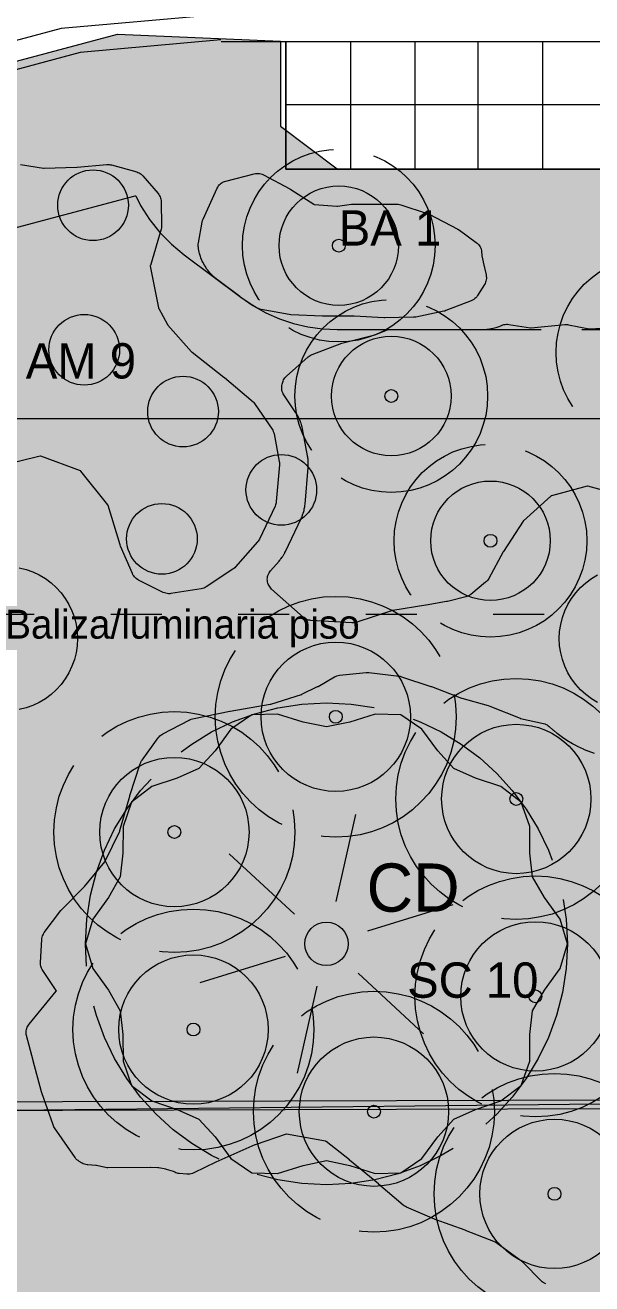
# Model space of a CAD drawing. Header units: metres. Extents: x 1 to 213, y 1 to 147.
# Drawn here: x 77.12 to 80.65, y 46.28 to 54.12 of the extents above; entities that cross this region are included whole.
import ezdxf

# ---------------------------------------------------------------- set-up
doc = ezdxf.new("R2010")
doc.units = ezdxf.units.M
doc.linetypes.add('DASHED', pattern=[1.524, 1.27, -0.254])
doc.layers.get('0').update_dxf_attribs({"lineweight": 0, "plot": 0})
for name, color, linetype, lineweight, plot in [('00-BASE-ARQUITECTURA', 8, 'Continuous', 0, False), ('PJ-ARBOLES', 94, 'Continuous', 0, False), ('PJ-ARBUSTOS', 82, 'Continuous', 0, False), ('PJ-COPA-ADULTA', 8, 'DASHED', 0, False), ('PJ-ETIQUETAS', 7, 'Continuous', 0, False), ('PJ-GRAVILLA', 42, 'Continuous', 0, False), ('PJ-HERBACEAS', 212, 'Continuous', 0, False), ('PJ-LIMITE-JARDIN', 7, 'Continuous', 0, False), ('PJ-MASAS', 92, 'Continuous', 0, False), ('PJ-MASAS-RELLENO', 92, 'Continuous', 0, False), ('PJ-PROTEGIDO', 30, 'DASHED', 0, False), ('PJ-RIEGO-SECTORES', 5, 'Continuous', 0, False), ('PJ-VISIBILIDAD', 1, 'DASHED', 0, False)]:
    doc.layers.add(name, color=color, linetype=linetype, lineweight=lineweight, plot=plot)

# ---------------------------------------------------------------- blocks, each defined once
blk = doc.blocks.new('PJ_CD')
for p, q in [((0.0599, 0.2633), (0.1829, 0.8045)), ((-0.1981, 0.1835), (-0.6052, 0.5607)), ((0.2579, 0.0798), (0.7882, 0.2438)), ((-0.2579, -0.0798), (-0.7882, -0.2438)), ((0.1981, -0.1835), (0.6052, -0.5607)), ((-0.0599, -0.2633), (-0.1829, -0.8045))]:
    blk.add_line(p, q)
blk.add_lwpolyline([(1.5, 0), (1.4545, 0.1529), (1.3572, 0.2885), (1.2839, 0.4172), (1.2675, 0.5643), (1.2666, 0.7312), (1.2135, 0.8817), (1.0868, 0.9786), (0.9284, 1.0311), (0.7935, 1.0922), (0.6937, 1.2016), (0.5949, 1.3361), (0.4635, 1.4266), (0.3041, 1.4305), (0.145, 1.3799), (0, 1.35), (-0.145, 1.3799), (-0.3041, 1.4305), (-0.4635, 1.4266), (-0.5949, 1.3361), (-0.6938, 1.2016), (-0.7935, 1.0922), (-0.9284, 1.0311), (-1.0868, 0.9786), (-1.2135, 0.8817), (-1.2666, 0.7312), (-1.2675, 0.5643), (-1.2839, 0.4172), (-1.3572, 0.2885), (-1.4545, 0.1529), (-1.5, 0), (-1.4545, -0.1529), (-1.3572, -0.2885), (-1.2839, -0.4172), (-1.2675, -0.5643), (-1.2666, -0.7312), (-1.2135, -0.8817), (-1.0868, -0.9786), (-0.9284, -1.0311), (-0.7935, -1.0922), (-0.6938, -1.2016), (-0.5949, -1.3361), (-0.4635, -1.4266), (-0.3041, -1.4305), (-0.145, -1.3799), (0, -1.35), (0.145, -1.3799), (0.3041, -1.4305), (0.4635, -1.4266), (0.5949, -1.3361), (0.6937, -1.2016), (0.7935, -1.0922), (0.9284, -1.0311), (1.0868, -0.9786), (1.2135, -0.8817), (1.2666, -0.7312), (1.2675, -0.5643), (1.2839, -0.4172), (1.3572, -0.2885), (1.4545, -0.1529), (1.5, 0)], close=True)
blk.add_circle((0, 0), 0.135)
for tag, p, height in [('CODIGO', (0.15, 0.15), 0.2), ('ESPECIE', (0.15, -0.1), 0.15), ('ZONA', (0.15, -0.3), 0.15)]:
    blk.add_attdef(tag, p, '', height=height)
blk = doc.blocks.new('PJ_SC')
for radius in [0.465, 0.04]:
    blk.add_circle((0, 0), radius)
for tag, p, height in [('CODIGO', (0.15, 0.15), 0.2), ('ESPECIE', (0.15, -0.1), 0.15), ('ZONA', (0.15, -0.3), 0.15)]:
    blk.add_attdef(tag, p, '', height=height)
blk = doc.blocks.new('PJ_AM')
blk.add_circle((0, 0), 0.22)
for tag, p, height in [('CODIGO', (0.15, 0.15), 0.2), ('ESPECIE', (0.15, -0.1), 0.15), ('ZONA', (0.15, -0.3), 0.15)]:
    blk.add_attdef(tag, p, '', height=height)
blk = doc.blocks.new('PJ_FL')
for radius in [0.372, 0.04]:
    blk.add_circle((0, 0), radius)
for tag, p, height in [('CODIGO', (0.15, 0.15), 0.2), ('ESPECIE', (0.15, -0.1), 0.15), ('ZONA', (0.15, -0.3), 0.15)]:
    blk.add_attdef(tag, p, '', height=height)
blk = doc.blocks.new('PJ_BA')
for radius in [0.372, 0.04]:
    blk.add_circle((0, 0), radius)
for tag, p, height in [('CODIGO', (0.15, 0.15), 0.2), ('ESPECIE', (0.15, -0.1), 0.15), ('ZONA', (0.15, -0.3), 0.15)]:
    blk.add_attdef(tag, p, '', height=height)

msp = doc.modelspace()

# ---------------------------------------------------------------- hatches: boundary and pattern name
at = {"layer": 'PJ-GRAVILLA'}
h = msp.add_hatch(dxfattribs=at)
h.set_pattern_fill('GRAVEL', scale=0.03)
h.paths.add_polyline_path([(77.6993, 54.0632), (78.7135, 54.0191), (78.7135, 53.4899), (79.0663, 53.2253), (90.7961, 53.2253), (91.1489, 53.4899), (91.1489, 54.0191), (92.1631, 54.0632), (94.1034, 54.0632), (95.6468, 53.6663), (97.0579, 52.6962), (98.1163, 51.3291), (101.2913, 42.642), (101.0708, 42.4656), (70.5996, 42.4656), (70.5555, 42.8184), (70.8201, 43.568), (73.8187, 51.3732), (74.6125, 52.4757), (75.4503, 53.1812), (76.3764, 53.7104), (77.6993, 54.0632)])
at = {"layer": 'PJ-MASAS-RELLENO'}
for points in [[(75.4974, 50.904), (75.4921, 50.9095), (75.4872, 50.9154), (75.483, 50.9218), (75.4794, 50.9285), (75.4771, 50.9333), (75.474, 50.941), (75.4717, 50.9489), (75.4702, 50.957), (75.4695, 50.9652), (75.4697, 50.9734), (75.4838, 51.165), (75.4839, 51.1666), (75.4838, 51.1682), (75.4676, 51.3535), (75.4674, 51.3637), (75.4738, 51.5187), (75.4745, 51.5266), (75.476, 51.5344), (75.4782, 51.5419), (75.5254, 51.6762), (75.5284, 51.6837), (75.5322, 51.6908), (75.5367, 51.6975), (75.5419, 51.7038), (75.5477, 51.7094), (75.665, 51.8138), (75.6707, 51.8185), (75.6769, 51.8226), (75.6835, 51.8261), (75.8567, 51.9095), (75.864, 51.9126), (76.0593, 51.9837), (76.0633, 51.9854), (76.2286, 52.0671), (76.2305, 52.0682), (76.232, 52.0698), (76.4114, 52.2957), (76.4125, 52.2972), (76.4124, 52.2991), (76.3872, 52.5682), (76.3868, 52.5706), (76.3861, 52.573), (76.3094, 52.7908), (76.3071, 52.7986), (76.3056, 52.8065), (76.3049, 52.8146), (76.305, 52.8227), (76.306, 52.8308), (76.3077, 52.8387), (76.3379, 52.9476), (76.3403, 52.955), (76.3435, 52.9622), (76.3473, 52.969), (76.3518, 52.9754), (76.3569, 52.9813), (76.3626, 52.9867), (76.3687, 52.9915), (76.3753, 52.9957), (76.6049, 53.1269), (76.6111, 53.1301), (76.6174, 53.1327), (76.624, 53.1348), (77.0615, 53.2514), (77.0698, 53.2532), (77.0782, 53.254), (77.0867, 53.254), (77.0951, 53.2531), (77.2383, 53.2294), (77.2402, 53.2292), (77.2422, 53.2292), (77.4455, 53.235), (77.448, 53.2352), (77.6323, 53.252), (77.6395, 53.2523), (77.6467, 53.252), (77.6539, 53.251), (77.6609, 53.2494), (77.8186, 53.2057), (77.826, 53.2032), (77.8332, 53.2), (77.84, 53.1962), (77.8465, 53.1916), (77.8524, 53.1865), (77.8578, 53.1808), (77.9523, 53.071), (77.9572, 53.0647), (77.9614, 53.058), (77.965, 53.0509), (77.9678, 53.0434), (77.9699, 53.0358), (77.9712, 53.0279), (77.9717, 53.02), (77.9738, 52.8728), (77.9735, 52.8647), (77.9724, 52.8568), (77.9705, 52.849), (77.9037, 52.6228), (77.9032, 52.6209), (77.9035, 52.619), (77.9544, 52.3587), (77.9549, 52.3567), (77.9559, 52.3548), (78.0106, 52.2558), (78.0118, 52.2539), (78.0132, 52.2522), (78.1606, 52.0857), (78.1619, 52.0844), (78.1633, 52.0832), (78.362, 51.9288), (78.3648, 51.9265), (78.5429, 51.7747), (78.5482, 51.7697), (78.553, 51.7643), (78.5573, 51.7585), (78.6614, 51.604), (78.6656, 51.5971), (78.6691, 51.5897), (78.6718, 51.5821), (78.6737, 51.5742), (78.7061, 51.4034), (78.7071, 51.3962), (78.7075, 51.3889), (78.7072, 51.3816), (78.6875, 51.1529), (78.6865, 51.1458), (78.685, 51.1389), (78.6828, 51.1321), (78.68, 51.1255), (78.5825, 50.9203), (78.579, 50.9138), (78.5749, 50.9076), (78.5703, 50.9018), (78.434, 50.7468), (78.4292, 50.7418), (78.4239, 50.7371), (78.4182, 50.733), (78.2514, 50.6223), (78.244, 50.6179), (78.2361, 50.6144), (78.2279, 50.6117), (78.2195, 50.6099), (78.0322, 50.5807), (78.024, 50.5799), (78.0158, 50.5799), (78.0076, 50.5807), (77.9996, 50.5824), (77.9918, 50.5848), (77.9842, 50.5881), (77.8299, 50.6648), (77.8229, 50.6688), (77.8163, 50.6734), (77.8102, 50.6786), (77.8047, 50.6845), (77.7998, 50.6908), (77.7955, 50.6977), (77.792, 50.7049), (77.7182, 50.8765), (77.7152, 50.8848), (77.6405, 51.1299), (77.6398, 51.1316), (77.6388, 51.1331), (77.4715, 51.3435), (77.4703, 51.3449), (77.4686, 51.3456), (77.2211, 51.4366), (77.2193, 51.4372), (77.2173, 51.4368), (76.9613, 51.3729), (76.9596, 51.3724), (76.9581, 51.3712), (76.7579, 51.197), (76.7565, 51.1957), (76.7554, 51.1941), (76.6281, 50.996), (76.6273, 50.9947), (76.5955, 50.9409), (76.5909, 50.9338), (76.5854, 50.9273), (76.5794, 50.9213), (76.5727, 50.9161), (76.5705, 50.9145), (76.5366, 50.8894), (76.5351, 50.8882), (76.5138, 50.8708), (76.5123, 50.8695), (76.4811, 50.8411), (76.4796, 50.8398), (76.4602, 50.8204), (76.4589, 50.8189), (76.4305, 50.7877), (76.4292, 50.7862), (76.4118, 50.7649), (76.4106, 50.7634), (76.3855, 50.7295), (76.3843, 50.7279), (76.3691, 50.7051), (76.368, 50.7034), (76.3668, 50.7014), (76.3623, 50.6947), (76.3571, 50.6885), (76.3514, 50.6828), (76.345, 50.6777), (76.3382, 50.6733), (76.331, 50.6696), (76.3234, 50.6666), (76.3156, 50.6645), (76.119, 50.6207), (76.1111, 50.6193), (76.103, 50.6188), (76.095, 50.6191), (76.087, 50.6201), (75.8733, 50.6599), (75.8665, 50.6615), (75.8598, 50.6637), (75.8533, 50.6664), (75.6578, 50.7605), (75.6508, 50.7643), (75.6442, 50.7688), (75.6381, 50.7739), (75.4974, 50.904)], [(78.5506, 53.1943), (78.5588, 53.1959), (78.5672, 53.1967), (78.5756, 53.1965), (78.5839, 53.1955), (78.5921, 53.1937), (78.6001, 53.191), (78.6077, 53.1874), (78.7716, 53.1007), (78.7775, 53.0973), (78.9217, 53.0044), (78.9234, 53.0034), (78.9254, 53.0032), (79.0658, 52.9929), (79.0679, 52.9928), (79.0699, 52.993), (79.1565, 53.0046), (79.1671, 53.0053), (79.4383, 53.0053), (79.4467, 53.0049), (79.455, 53.0036), (79.4631, 53.0014), (79.628, 52.9476), (79.6343, 52.9453), (79.6405, 52.9423), (79.8183, 52.8486), (79.8279, 52.8427), (79.933, 52.7668), (79.9389, 52.7621), (79.9443, 52.7569), (79.9492, 52.7512), (79.9536, 52.745), (79.9573, 52.7385), (79.9605, 52.7316), (79.9629, 52.7245), (79.9647, 52.7171), (79.9658, 52.7097), (79.9679, 52.6876), (79.9685, 52.6838), (79.976, 52.6454), (79.9763, 52.6443), (79.9942, 52.5652), (79.9956, 52.5575), (79.9961, 52.5497), (79.996, 52.5418), (79.995, 52.534), (79.9933, 52.5264), (79.9909, 52.5189), (79.9877, 52.5118), (79.9839, 52.5049), (79.9405, 52.4358), (79.9356, 52.4289), (79.93, 52.4225), (79.9237, 52.4168), (79.9169, 52.4117), (79.9096, 52.4074), (79.9019, 52.4039), (79.7439, 52.3421), (79.7375, 52.3399), (79.7309, 52.3382), (79.5559, 52.3022), (79.5487, 52.3011), (79.5413, 52.3006), (79.3627, 52.2972), (79.357, 52.2973), (79.1719, 52.307), (79.17, 52.307), (78.9783, 52.3076), (78.9749, 52.3077), (78.7785, 52.3165), (78.7675, 52.3177), (78.5936, 52.3499), (78.5852, 52.3519), (78.5771, 52.3549), (78.5694, 52.3586), (78.5559, 52.366), (78.5528, 52.3679), (78.5324, 52.3804), (78.5293, 52.3824), (78.4727, 52.4209), (78.4712, 52.422), (78.4615, 52.4289), (78.46, 52.43), (78.3214, 52.534), (78.3183, 52.5364), (78.3003, 52.5514), (78.2945, 52.5566), (78.2794, 52.5719), (78.2742, 52.5777), (78.2607, 52.5943), (78.256, 52.6006), (78.2442, 52.6185), (78.2402, 52.6252), (78.2301, 52.6442), (78.2268, 52.6512), (78.2186, 52.6711), (78.216, 52.6784), (78.2098, 52.699), (78.2079, 52.7066), (78.2038, 52.7276), (78.2026, 52.7354), (78.202, 52.7415), (78.2017, 52.7489), (78.202, 52.7564), (78.203, 52.7637), (78.2269, 52.8933), (78.2292, 52.9027), (78.2327, 52.9118), (78.3199, 53.1046), (78.3236, 53.1117), (78.3279, 53.1184), (78.3329, 53.1246), (78.3384, 53.1303), (78.3446, 53.1354), (78.3511, 53.1399), (78.3581, 53.1437), (78.3655, 53.1468), (78.3731, 53.1492), (78.5506, 53.1943)], [(78.7282, 51.8968), (78.7306, 51.904), (78.7337, 51.9109), (78.7374, 51.9174), (78.7417, 51.9236), (78.7466, 51.9294), (78.752, 51.9347), (78.8868, 52.0542), (78.8924, 52.0587), (78.8984, 52.0628), (78.9048, 52.0662), (78.9114, 52.0691), (79.0959, 52.1391), (79.1048, 52.1419), (79.302, 52.1914), (79.307, 52.1931), (79.3739, 52.2197), (79.381, 52.2221), (79.3884, 52.2239), (79.3959, 52.225), (79.4034, 52.2253), (79.9708, 52.2253), (79.9727, 52.2254), (79.9982, 52.2266), (80.0019, 52.2269), (80.0263, 52.2304), (80.03, 52.2311), (80.0539, 52.2369), (80.0576, 52.238), (80.0808, 52.246), (80.0843, 52.2474), (80.0909, 52.2503), (80.098, 52.2532), (80.1054, 52.2553), (80.113, 52.2567), (80.1206, 52.2574), (80.1283, 52.2574), (80.136, 52.2566), (80.2709, 52.236), (80.2725, 52.2359), (80.2741, 52.236), (80.4849, 52.256), (80.4926, 52.2563), (80.5004, 52.256), (80.5081, 52.2548), (80.6364, 52.2293), (80.638, 52.2291), (80.6397, 52.2291), (80.7863, 52.2372), (80.7882, 52.2374), (80.7899, 52.238), (80.9876, 52.3066), (80.9906, 52.3078), (81.1851, 52.3935), (81.1954, 52.3973), (81.3824, 52.4506), (81.3911, 52.4525), (81.4001, 52.4535), (81.5877, 52.4633), (81.5964, 52.4633), (81.7865, 52.4525), (81.795, 52.4516), (81.9709, 52.4225), (81.9782, 52.4209), (81.9854, 52.4186), (82.1814, 52.3464), (82.1829, 52.346), (82.1844, 52.3456), (82.2649, 52.3295), (82.2722, 52.3277), (82.2792, 52.3252), (82.286, 52.3221), (82.2924, 52.3183), (82.2985, 52.314), (82.3042, 52.3092), (82.3074, 52.3061), (82.3261, 52.2901), (82.3291, 52.2877), (82.3492, 52.2735), (82.3523, 52.2715), (82.3737, 52.2592), (82.3771, 52.2575), (82.3995, 52.2474), (82.403, 52.246), (82.4262, 52.238), (82.4299, 52.2369), (82.4538, 52.2311), (82.4575, 52.2304), (82.4819, 52.2269), (82.4856, 52.2266), (82.5111, 52.2254), (82.513, 52.2253), (82.9196, 52.2253), (82.9272, 52.225), (82.9348, 52.2239), (82.9423, 52.222), (82.9495, 52.2195), (82.9565, 52.2163), (82.9631, 52.2124), (82.9694, 52.2079), (82.9751, 52.2029), (82.9804, 52.1973), (82.9851, 52.1912), (82.9892, 52.1847), (82.9927, 52.1779), (82.9954, 52.1707), (83.0625, 51.9704), (83.0645, 51.963), (83.0659, 51.9555), (83.0665, 51.9479), (83.0665, 51.9403), (83.0656, 51.9327), (83.0641, 51.9252), (83.0139, 51.7283), (83.0118, 51.7214), (83.0091, 51.7147), (83.0058, 51.7082), (83.0019, 51.7021), (82.9155, 51.5789), (82.9141, 51.5767), (82.8524, 51.4751), (82.8521, 51.4745), (82.7677, 51.3301), (82.7661, 51.3275), (82.6574, 51.1567), (82.6507, 51.1477), (82.5275, 51.0036), (82.5221, 50.9979), (82.5161, 50.9927), (82.3664, 50.875), (82.3618, 50.8716), (82.2168, 50.7737), (82.2095, 50.7693), (82.0731, 50.6969), (82.0644, 50.6929), (81.8946, 50.6273), (81.886, 50.6245), (81.8772, 50.6228), (81.8683, 50.622), (81.6335, 50.6145), (81.6263, 50.6146), (81.6192, 50.6153), (81.6122, 50.6166), (81.6054, 50.6186), (81.6042, 50.619), (81.5971, 50.6218), (81.5904, 50.6252), (81.584, 50.6292), (81.578, 50.6338), (81.5725, 50.6389), (81.5675, 50.6446), (81.563, 50.6506), (81.5591, 50.6571), (81.5546, 50.6655), (81.5537, 50.6672), (81.532, 50.7034), (81.5309, 50.7051), (81.5157, 50.7279), (81.5145, 50.7295), (81.4894, 50.7634), (81.4882, 50.7649), (81.4708, 50.7862), (81.4695, 50.7877), (81.4411, 50.8189), (81.4398, 50.8204), (81.4204, 50.8398), (81.4189, 50.8411), (81.3877, 50.8695), (81.3862, 50.8708), (81.3649, 50.8882), (81.3634, 50.8894), (81.3295, 50.9145), (81.3279, 50.9157), (81.3051, 50.9309), (81.3034, 50.932), (81.2672, 50.9537), (81.2655, 50.9546), (81.2413, 50.9676), (81.2395, 50.9685), (81.2014, 50.9865), (81.1996, 50.9873), (81.1742, 50.9978), (81.1724, 50.9985), (81.1326, 51.0128), (81.1308, 51.0134), (81.1045, 51.0213), (81.1026, 51.0219), (81.0616, 51.0321), (81.0597, 51.0326), (81.0491, 51.0347), (81.0411, 51.0367), (81.0334, 51.0395), (81.026, 51.0431), (81.019, 51.0475), (81.0125, 51.0526), (80.8591, 51.1849), (80.8578, 51.186), (80.8561, 51.1865), (80.6267, 51.2499), (80.6246, 51.2504), (80.6225, 51.2499), (80.4006, 51.1891), (80.3988, 51.1885), (80.3974, 51.1874), (80.227, 51.0344), (80.2258, 51.0332), (80.2248, 51.0317), (80.1028, 50.8426), (80.1013, 50.8401), (80.0112, 50.6746), (80.0072, 50.6679), (80.0025, 50.6617), (79.9972, 50.6559), (79.9914, 50.6507), (79.8985, 50.5753), (79.8928, 50.5711), (79.8868, 50.5674), (79.8804, 50.5642), (79.8739, 50.5617), (79.8671, 50.5597), (79.7529, 50.5318), (79.7478, 50.5308), (79.6206, 50.5083), (79.6194, 50.5081), (79.4138, 50.475), (79.4122, 50.4747), (79.4107, 50.4743), (79.1885, 50.4018), (79.1813, 50.3998), (79.1739, 50.3985), (79.1664, 50.3979), (79.159, 50.3979), (78.9036, 50.4132), (78.896, 50.414), (78.8885, 50.4155), (78.8812, 50.4178), (78.8741, 50.4207), (78.8673, 50.4243), (78.861, 50.4286), (78.855, 50.4334), (78.6588, 50.6089), (78.6536, 50.6141), (78.6488, 50.6197), (78.6446, 50.6257), (78.6409, 50.6322), (78.6379, 50.6389), (78.6354, 50.6459), (78.6337, 50.653), (78.6335, 50.6538), (78.6324, 50.6618), (78.632, 50.67), (78.6325, 50.6781), (78.6338, 50.6861), (78.6359, 50.694), (78.6388, 50.7016), (78.6425, 50.7088), (78.6469, 50.7157), (78.6519, 50.7221), (78.7052, 50.7826), (78.7058, 50.7833), (78.7106, 50.789), (78.7111, 50.7897), (78.7149, 50.7944), (78.716, 50.7959), (78.7247, 50.8078), (78.7258, 50.8094), (78.7288, 50.814), (78.7298, 50.8156), (78.7374, 50.8283), (78.7383, 50.8299), (78.7411, 50.8352), (78.7415, 50.836), (78.7449, 50.8426), (78.7453, 50.8435), (78.8424, 51.0478), (78.8428, 51.0486), (78.8457, 51.0551), (78.846, 51.0559), (78.8483, 51.0613), (78.849, 51.063), (78.8539, 51.0764), (78.8545, 51.0781), (78.8561, 51.0832), (78.8566, 51.0849), (78.8604, 51.0987), (78.8608, 51.1004), (78.862, 51.1057), (78.8623, 51.1074), (78.8648, 51.1215), (78.8651, 51.1233), (78.8659, 51.129), (78.866, 51.1299), (78.8667, 51.137), (78.8668, 51.1379), (78.8865, 51.3657), (78.8865, 51.3666), (78.887, 51.3739), (78.887, 51.3748), (78.8873, 51.3807), (78.8873, 51.3826), (78.8872, 51.3971), (78.8872, 51.3989), (78.8869, 51.4044), (78.8868, 51.4062), (78.8854, 51.4207), (78.8852, 51.4225), (78.8843, 51.4284), (78.8842, 51.4293), (78.883, 51.4365), (78.8828, 51.4374), (78.8507, 51.6072), (78.8505, 51.6082), (78.8487, 51.6161), (78.8485, 51.6171), (78.847, 51.6235), (78.8464, 51.6255), (78.8418, 51.641), (78.8412, 51.643), (78.8392, 51.6487), (78.8384, 51.6506), (78.8323, 51.6656), (78.8315, 51.6674), (78.8289, 51.6729), (78.8279, 51.6748), (78.8203, 51.6891), (78.8193, 51.6908), (78.8159, 51.6965), (78.8154, 51.6973), (78.811, 51.7042), (78.8104, 51.705), (78.735, 51.817), (78.7309, 51.8236), (78.7276, 51.8306), (78.7249, 51.8379), (78.723, 51.8454), (78.7218, 51.8531), (78.7213, 51.8608), (78.7216, 51.8686), (78.7226, 51.8762), (78.7244, 51.8838), (78.7282, 51.8968)], [(77.2278, 48.426), (77.2286, 48.4338), (77.2301, 48.4414), (77.2324, 48.4488), (77.2354, 48.456), (77.2391, 48.4629), (77.2434, 48.4693), (77.3458, 48.6074), (77.3495, 48.6121), (77.3536, 48.6165), (77.4918, 48.7538), (77.4945, 48.7567), (77.6207, 48.9099), (77.6221, 48.9119), (77.6233, 48.914), (77.7129, 49.1015), (77.7136, 49.103), (77.7141, 49.1047), (77.7749, 49.3199), (77.7758, 49.323), (77.8405, 49.5212), (77.8434, 49.529), (77.8472, 49.5364), (77.8517, 49.5433), (77.9529, 49.6832), (77.9575, 49.689), (77.9626, 49.6943), (77.9682, 49.6992), (77.9742, 49.7035), (77.9806, 49.7072), (78.1447, 49.7932), (78.1515, 49.7963), (78.1585, 49.7988), (78.1657, 49.8007), (78.3982, 49.8484), (78.4008, 49.8489), (78.6492, 49.8916), (78.6544, 49.8929), (78.8446, 49.9526), (78.8461, 49.9531), (78.8475, 49.9537), (78.9453, 50.0018), (78.9476, 50.003), (79.0494, 50.0615), (79.0568, 50.0652), (79.0645, 50.0682), (79.0725, 50.0703), (79.0807, 50.0716), (79.2469, 50.0894), (79.256, 50.0898), (79.265, 50.0892), (79.4519, 50.0667), (79.4598, 50.0654), (79.4675, 50.0632), (79.6507, 50.0025), (79.654, 50.0014), (79.8405, 49.9303), (79.844, 49.9292), (80.008, 49.8833), (80.0164, 49.8804), (80.2055, 49.8039), (80.2071, 49.8034), (80.2087, 49.803), (80.3514, 49.7715), (80.3595, 49.7693), (80.3672, 49.7662), (80.3746, 49.7624), (80.3815, 49.7579), (80.3879, 49.7526), (80.4123, 49.7305), (80.4138, 49.7292), (80.4351, 49.7118), (80.4366, 49.7106), (80.4705, 49.6855), (80.4721, 49.6843), (80.4949, 49.6691), (80.4966, 49.668), (80.5328, 49.6463), (80.5345, 49.6454), (80.5587, 49.6324), (80.5605, 49.6315), (80.5986, 49.6135), (80.6004, 49.6127), (80.6258, 49.6022), (80.6276, 49.6015), (80.6674, 49.5872), (80.6692, 49.5866), (80.6955, 49.5787), (80.6974, 49.5781), (80.7384, 49.5679), (80.7403, 49.5674), (80.7672, 49.5621), (80.7692, 49.5617), (80.8109, 49.5556), (80.8129, 49.5553), (80.8402, 49.5526), (80.8422, 49.5525), (80.8843, 49.5504), (80.8863, 49.5504), (80.9137, 49.5504), (80.9157, 49.5504), (80.9578, 49.5525), (80.9598, 49.5526), (80.9871, 49.5553), (80.9891, 49.5556), (81.0165, 49.5596), (81.0244, 49.5604), (81.0324, 49.5604), (81.0403, 49.5596), (81.0482, 49.558), (81.0558, 49.5556), (81.0631, 49.5525), (81.0701, 49.5487), (81.0912, 49.5357), (81.0977, 49.5313), (81.1038, 49.5262), (81.1093, 49.5205), (81.1143, 49.5143), (81.2424, 49.3366), (81.2472, 49.3291), (81.2511, 49.3212), (81.2541, 49.3128), (81.3012, 49.1559), (81.3023, 49.1528), (81.3696, 48.9818), (81.3705, 48.9798), (81.3716, 48.9779), (81.4859, 48.8105), (81.5994, 48.6472), (81.6032, 48.6413), (81.6064, 48.6351), (81.6493, 48.542), (81.6523, 48.5346), (81.6545, 48.527), (81.656, 48.5191), (81.6566, 48.5111), (81.6565, 48.5032), (81.6461, 48.3467), (81.646, 48.3457), (81.6457, 48.3379), (81.6456, 48.3369), (81.6455, 48.3306), (81.6455, 48.3286), (81.646, 48.313), (81.6461, 48.3111), (81.6466, 48.3052), (81.6468, 48.3033), (81.6488, 48.2878), (81.6491, 48.2859), (81.6501, 48.2801), (81.6505, 48.2782), (81.654, 48.263), (81.6545, 48.2611), (81.6562, 48.255), (81.6565, 48.254), (81.6588, 48.2466), (81.6591, 48.2456), (81.7124, 48.0869), (81.7127, 48.086), (81.7152, 48.079), (81.7156, 48.0781), (81.7178, 48.0725), (81.7185, 48.0707), (81.7245, 48.0571), (81.7253, 48.0554), (81.7278, 48.0504), (81.7287, 48.0487), (81.736, 48.0357), (81.737, 48.0341), (81.7399, 48.0293), (81.741, 48.0278), (81.7495, 48.0155), (81.7505, 48.014), (81.7539, 48.0095), (81.7551, 48.008), (81.7647, 47.9966), (81.7659, 47.9952), (81.77, 47.9907), (81.7707, 47.99), (81.7759, 47.9847), (81.7765, 47.984), (81.9088, 47.8531), (81.9096, 47.8524), (81.9162, 47.8463), (81.917, 47.8455), (81.9224, 47.8407), (81.9241, 47.8393), (81.9381, 47.8282), (81.9399, 47.8269), (81.9459, 47.8227), (81.9468, 47.8221), (81.9542, 47.8172), (81.9552, 47.8166), (82.1488, 47.6961), (82.1507, 47.6949), (82.3224, 47.5813), (82.3289, 47.5765), (82.3349, 47.571), (82.4618, 47.4437), (82.4637, 47.4419), (82.4654, 47.4403), (82.4672, 47.4385), (82.574, 47.3373), (82.5747, 47.3368), (82.5798, 47.3321), (82.5804, 47.3316), (82.5846, 47.3279), (82.5859, 47.3268), (82.5967, 47.3183), (82.5981, 47.3172), (82.6022, 47.3142), (82.6036, 47.3132), (82.6151, 47.3056), (82.6165, 47.3047), (82.6213, 47.3018), (82.6221, 47.3014), (82.628, 47.2979), (82.6281, 47.2979), (82.6346, 47.2938), (82.6406, 47.2892), (82.6462, 47.284), (82.6513, 47.2782), (82.6558, 47.2721), (82.6597, 47.2655), (82.6629, 47.2586), (82.6655, 47.2514), (82.6674, 47.2439), (82.6867, 47.1481), (82.6879, 47.1404), (82.6883, 47.1325), (82.6879, 47.1247), (82.6669, 46.9033), (82.6667, 46.9011), (82.6378, 46.6647), (82.6378, 46.6646), (82.6141, 46.4726), (82.6128, 46.4652), (82.5803, 46.3173), (82.578, 46.3089), (82.5748, 46.3008), (82.5167, 46.1758), (82.5129, 46.1686), (82.5085, 46.1618), (82.5033, 46.1555), (82.4975, 46.1498), (82.4912, 46.1447), (82.3915, 46.0723), (82.3852, 46.0681), (82.3784, 46.0645), (82.3713, 46.0616), (82.364, 46.0594), (82.3565, 46.0579), (82.3489, 46.0571), (82.3413, 46.0571), (82.2165, 46.0622), (82.2093, 46.0628), (82.2022, 46.064), (82.1952, 46.0659), (82.1884, 46.0685), (82.0061, 46.1458), (82.0042, 46.1467), (81.8427, 46.2204), (81.841, 46.221), (81.8392, 46.2212), (81.6322, 46.2339), (81.6299, 46.2339), (81.6277, 46.2334), (81.4232, 46.1743), (81.4181, 46.1724), (81.1873, 46.0701), (81.1772, 46.0664), (81.1228, 46.0506), (81.1149, 46.0487), (81.1068, 46.0476), (81.0986, 46.0474), (81.0905, 46.048), (81.0824, 46.0494), (81.0746, 46.0517), (80.8703, 46.1215), (80.8678, 46.1223), (80.833, 46.1317), (80.8279, 46.1327), (80.7934, 46.1373), (80.7905, 46.1375), (80.783, 46.1384), (80.7755, 46.14), (80.7683, 46.1423), (80.4601, 46.2559), (80.4576, 46.2567), (80.425, 46.2664), (80.4199, 46.2675), (80.4035, 46.2701), (80.3957, 46.2717), (80.3881, 46.2742), (80.3656, 46.2825), (80.3575, 46.2861), (80.3499, 46.2904), (80.3429, 46.2956), (80.3364, 46.3015), (80.2248, 46.4155), (80.2236, 46.4166), (80.2224, 46.4176), (80.0551, 46.5405), (80.0537, 46.5414), (80.0522, 46.5421), (79.8659, 46.6158), (79.8646, 46.6163), (79.677, 46.6831), (79.672, 46.6851), (79.4984, 46.7604), (79.4913, 46.7639), (79.4846, 46.7681), (79.4783, 46.7729), (79.3248, 46.904), (79.3243, 46.9044), (79.1441, 47.0538), (79.1433, 47.0544), (78.9982, 47.1689), (78.9966, 47.17), (78.9948, 47.1704), (78.7524, 47.2155), (78.7504, 47.2158), (78.7484, 47.2152), (78.5565, 47.1487), (78.5533, 47.1474), (78.312, 47.04), (78.3108, 47.0395), (78.1735, 46.9731), (78.1655, 46.9698), (78.1572, 46.9673), (78.1487, 46.9657), (78.1401, 46.9651), (78.1315, 46.9654), (78.0839, 46.9697), (78.0768, 46.9707), (78.0698, 46.9723), (78.063, 46.9745), (78.0564, 46.9773), (78.0521, 46.9793), (78.0473, 46.9813), (78.005, 46.9952), (77.9999, 46.9965), (77.9562, 47.0047), (77.951, 47.0054), (77.9052, 47.0079), (77.9026, 47.008), (77.6396, 47.0053), (77.6319, 47.0056), (77.6243, 47.0067), (77.6168, 47.0084), (77.6146, 47.009), (77.5686, 47.019), (77.5634, 47.0198), (77.5138, 47.0239), (77.5138, 47.0239), (77.5097, 47.0242), (77.5017, 47.0256), (77.4938, 47.0278), (77.4861, 47.0308), (77.4789, 47.0346), (77.4605, 47.0453), (77.4532, 47.0502), (77.4465, 47.0558), (77.4404, 47.0621), (77.4351, 47.069), (77.3073, 47.2545), (77.3035, 47.2606), (77.3002, 47.267), (77.2976, 47.2737), (77.2284, 47.4727), (77.2269, 47.4777), (77.1734, 47.671), (77.173, 47.6724), (77.1328, 47.8288), (77.1313, 47.8361), (77.1305, 47.8436), (77.1304, 47.8511), (77.1309, 47.8586), (77.1322, 47.866), (77.1342, 47.8732), (77.1368, 47.8802), (77.1401, 47.887), (77.144, 47.8934), (77.1485, 47.8994), (77.3177, 48.1058), (77.3188, 48.1073), (77.3178, 48.109), (77.2335, 48.2346), (77.2297, 48.2409), (77.2264, 48.2476), (77.2238, 48.2545), (77.2219, 48.2616), (77.2206, 48.2688), (77.22, 48.2762), (77.22, 48.2836), (77.2278, 48.426)]]:
    msp.add_hatch(color=7, dxfattribs=at).paths.add_polyline_path(points)

# ---------------------------------------------------------------- linework, layer by layer
at = {"layer": '00-BASE-ARQUITECTURA'}
for points in [[(88.5472, 53.6469), (88.5472, 51.6678), (74.3867, 51.6678), (72.8415, 46.7254), (52.1511, 46.7254), (52.1511, 98.3297), (67.7827, 98.3297)], [(78.2231, 54.1761), (77.3493, 54.0994), (76.5178, 53.8765), (75.7444, 53.5185), (75.045, 53.0363), (74.4354, 52.4407), (73.9315, 51.7427), (73.5492, 50.9532)], [(78.3415, 54.0279), (77.466, 53.9498), (76.6327, 53.726), (75.8575, 53.3672), (75.1561, 52.8844), (74.5443, 52.2883), (74.0378, 51.5899), (73.6524, 50.7999)], [(78.3449, 54.0173), (93.6166, 54.0173)], [(78.747, 54.0173), (78.747, 53.2236)], [(79.1492, 54.0173), (79.1492, 53.2236)], [(79.5513, 54.0173), (79.5513, 53.2236)], [(79.9429, 54.0173), (79.9429, 53.2236)], [(80.3451, 54.0173), (80.3451, 53.2236)], [(78.747, 53.6257), (80.9484, 53.6257)], [(78.747, 53.2236), (83.9434, 53.2236)], [(77.1807, 50.4507), (76.7468, 50.4507)], [(77.9744, 50.4507), (77.6569, 50.4507)], [(78.7682, 50.4507), (78.4507, 50.4507)], [(79.5619, 50.4507), (79.2444, 50.4507)], [(80.3557, 50.4507), (80.0382, 50.4507)], [(76.6621, 47.4133), (76.6621, 47.3604), (83.5942, 47.4345), (76.6621, 47.4133)], [(76.6621, 47.3604), (83.5942, 47.4345), (83.5942, 47.3816), (76.6621, 47.3604)]]:
    msp.add_lwpolyline(points, dxfattribs=at)
msp.add_lwpolyline([(83.9434, 54.0173), (83.9434, 53.2236), (78.747, 53.2236), (78.747, 54.0173)], close=True, dxfattribs=at)
at = {"layer": 'PJ-COPA-ADULTA'}
for centre, radius in [((79.077, 52.747), 0.6), ((81.0298, 52.082), 0.6), ((79.4039, 51.8107), 0.6), ((80.0214, 50.9094), 0.6), ((79.0582, 49.8132), 0.75), ((80.1822, 49.3016), 0.75), ((78.0531, 49.0956), 0.75), ((79, 48.4), 1.5), ((80.3012, 48.0724), 0.75), ((78.172, 47.8663), 0.75), ((79.2961, 47.3547), 0.75), ((80.4201, 46.8431), 0.75)]:
    msp.add_circle(centre, radius, dxfattribs=at)
at = {"layer": 'PJ-LIMITE-JARDIN'}
msp.add_lwpolyline([(77.6993, 54.0632), (78.7135, 54.0191), (78.7135, 53.4899), (79.0663, 53.2253), (90.7961, 53.2253), (91.1489, 53.4899), (91.1489, 54.0191), (92.1631, 54.0632), (94.1034, 54.0632), (95.6468, 53.6663), (97.0579, 52.6962), (98.1163, 51.3291), (101.2913, 42.642), (101.0708, 42.4656), (70.5996, 42.4656), (70.5555, 42.8184), (70.8201, 43.568), (73.8187, 51.3732), (74.6125, 52.4757), (75.4503, 53.1812), (76.3764, 53.7104), (77.6993, 54.0632)], close=True, dxfattribs=at)
at = {"layer": 'PJ-MASAS'}
for points in [[(77.0951, 53.2531), (77.2383, 53.2294), (77.2402, 53.2292), (77.2422, 53.2292), (77.4455, 53.235), (77.448, 53.2352), (77.6323, 53.252), (77.6395, 53.2523), (77.6467, 53.252), (77.6539, 53.251), (77.6609, 53.2494), (77.8186, 53.2057), (77.826, 53.2032), (77.8332, 53.2), (77.84, 53.1962), (77.8465, 53.1916), (77.8524, 53.1865), (77.8578, 53.1808), (77.9523, 53.071), (77.9572, 53.0647), (77.9614, 53.058), (77.965, 53.0509), (77.9678, 53.0434), (77.9699, 53.0358), (77.9712, 53.0279), (77.9717, 53.02), (77.9738, 52.8728), (77.9735, 52.8647), (77.9724, 52.8568), (77.9705, 52.849), (77.9037, 52.6228), (77.9032, 52.6209), (77.9035, 52.619), (77.9544, 52.3587), (77.9549, 52.3567), (77.9559, 52.3548), (78.0106, 52.2558), (78.0118, 52.2539), (78.0132, 52.2522), (78.1606, 52.0857), (78.1619, 52.0844), (78.1633, 52.0832), (78.362, 51.9288), (78.3648, 51.9265), (78.5429, 51.7747), (78.5482, 51.7697), (78.553, 51.7643), (78.5573, 51.7585), (78.6614, 51.604), (78.6656, 51.5971), (78.6691, 51.5897), (78.6718, 51.5821), (78.6737, 51.5742), (78.7061, 51.4034), (78.7071, 51.3962), (78.7075, 51.3889), (78.7072, 51.3816), (78.6875, 51.1529), (78.6865, 51.1458), (78.685, 51.1389), (78.6828, 51.1321), (78.68, 51.1255), (78.5825, 50.9203), (78.579, 50.9138), (78.5749, 50.9076), (78.5703, 50.9018), (78.434, 50.7468), (78.4292, 50.7418), (78.4239, 50.7371), (78.4182, 50.733), (78.2514, 50.6223), (78.244, 50.6179), (78.2361, 50.6144), (78.2279, 50.6117), (78.2195, 50.6099), (78.0322, 50.5807), (78.024, 50.5799), (78.0158, 50.5799), (78.0076, 50.5807), (77.9996, 50.5824), (77.9918, 50.5848), (77.9842, 50.5881), (77.8299, 50.6648), (77.8229, 50.6688), (77.8163, 50.6734), (77.8102, 50.6786), (77.8047, 50.6845), (77.7998, 50.6908), (77.7955, 50.6977), (77.792, 50.7049), (77.7182, 50.8765), (77.7152, 50.8848), (77.6405, 51.1299), (77.6398, 51.1316), (77.6388, 51.1331), (77.4715, 51.3435), (77.4703, 51.3449), (77.4686, 51.3456), (77.2211, 51.4366), (77.2193, 51.4372), (77.2173, 51.4368), (76.9613, 51.3729)], [(80.8561, 51.1865), (80.6267, 51.2499), (80.6246, 51.2504), (80.6225, 51.2499), (80.4006, 51.1891), (80.3988, 51.1885), (80.3974, 51.1874), (80.227, 51.0344), (80.2258, 51.0332), (80.2248, 51.0317), (80.1028, 50.8426), (80.1013, 50.8401), (80.0112, 50.6746), (80.0072, 50.6679), (80.0025, 50.6617), (79.9972, 50.6559), (79.9914, 50.6507), (79.8985, 50.5753), (79.8928, 50.5711), (79.8868, 50.5674), (79.8804, 50.5642), (79.8739, 50.5617), (79.8671, 50.5597), (79.7529, 50.5318), (79.7478, 50.5308), (79.6206, 50.5083), (79.6194, 50.5081), (79.4138, 50.475), (79.4122, 50.4747), (79.4107, 50.4743), (79.1885, 50.4018), (79.1813, 50.3998), (79.1739, 50.3985), (79.1664, 50.3979), (79.159, 50.3979), (78.9036, 50.4132), (78.896, 50.414), (78.8885, 50.4155), (78.8812, 50.4178), (78.8741, 50.4207), (78.8673, 50.4243), (78.861, 50.4286), (78.855, 50.4334), (78.6588, 50.6089), (78.6536, 50.6141), (78.6488, 50.6197), (78.6446, 50.6257), (78.6409, 50.6322), (78.6379, 50.6389), (78.6354, 50.6459), (78.6337, 50.653), (78.6335, 50.6538), (78.6324, 50.6618), (78.632, 50.67), (78.6325, 50.6781), (78.6338, 50.6861), (78.6359, 50.694), (78.6388, 50.7016), (78.6425, 50.7088), (78.6469, 50.7157), (78.6519, 50.7221), (78.7052, 50.7826), (78.7058, 50.7833), (78.7106, 50.789), (78.7111, 50.7897), (78.7149, 50.7944), (78.716, 50.7959), (78.7247, 50.8078), (78.7258, 50.8094), (78.7288, 50.814), (78.7298, 50.8156), (78.7374, 50.8283), (78.7383, 50.8299), (78.7411, 50.8352), (78.7415, 50.836), (78.7449, 50.8426), (78.7453, 50.8435), (78.8424, 51.0478), (78.8428, 51.0486), (78.8457, 51.0551), (78.846, 51.0559), (78.8483, 51.0613), (78.849, 51.063), (78.8539, 51.0764), (78.8545, 51.0781), (78.8561, 51.0832), (78.8566, 51.0849), (78.8604, 51.0987), (78.8608, 51.1004), (78.862, 51.1057), (78.8623, 51.1074), (78.8648, 51.1215), (78.8651, 51.1233), (78.8659, 51.129), (78.866, 51.1299), (78.8667, 51.137), (78.8668, 51.1379), (78.8865, 51.3657), (78.8865, 51.3666), (78.887, 51.3739), (78.887, 51.3748), (78.8873, 51.3807), (78.8873, 51.3826), (78.8872, 51.3971), (78.8872, 51.3989), (78.8869, 51.4044), (78.8868, 51.4062), (78.8854, 51.4207), (78.8852, 51.4225), (78.8843, 51.4284), (78.8842, 51.4293), (78.883, 51.4365), (78.8828, 51.4374), (78.8507, 51.6072), (78.8505, 51.6082), (78.8487, 51.6161), (78.8485, 51.6171), (78.847, 51.6235), (78.8464, 51.6255), (78.8418, 51.641), (78.8412, 51.643), (78.8392, 51.6487), (78.8384, 51.6506), (78.8323, 51.6656), (78.8315, 51.6674), (78.8289, 51.6729), (78.8279, 51.6748), (78.8203, 51.6891), (78.8193, 51.6908), (78.8159, 51.6965), (78.8154, 51.6973), (78.811, 51.7042), (78.8104, 51.705), (78.735, 51.817), (78.7309, 51.8236), (78.7276, 51.8306), (78.7249, 51.8379), (78.723, 51.8454), (78.7218, 51.8531), (78.7213, 51.8608), (78.7216, 51.8686), (78.7226, 51.8762), (78.7244, 51.8838), (78.7282, 51.8968), (78.7282, 51.8968), (78.7306, 51.904), (78.7337, 51.9109), (78.7374, 51.9174), (78.7417, 51.9236), (78.7466, 51.9294), (78.752, 51.9347), (78.8868, 52.0542), (78.8924, 52.0587), (78.8984, 52.0628), (78.9048, 52.0662), (78.9114, 52.0691), (79.0959, 52.1391), (79.1048, 52.1419), (79.302, 52.1914), (79.307, 52.1931), (79.3739, 52.2197), (79.381, 52.2221), (79.3884, 52.2239), (79.3959, 52.225), (79.4034, 52.2253), (79.9708, 52.2253), (79.9727, 52.2254), (79.9982, 52.2266), (80.0019, 52.2269), (80.0263, 52.2304), (80.03, 52.2311), (80.0539, 52.2369), (80.0576, 52.238), (80.0808, 52.246), (80.0843, 52.2474), (80.0909, 52.2503), (80.098, 52.2532), (80.1054, 52.2553), (80.113, 52.2567), (80.1206, 52.2574), (80.1283, 52.2574), (80.136, 52.2566), (80.2709, 52.236), (80.2725, 52.2359), (80.2741, 52.236), (80.4849, 52.256), (80.4926, 52.2563), (80.5004, 52.256), (80.5081, 52.2548), (80.6364, 52.2293), (80.638, 52.2291), (80.6397, 52.2291), (80.7863, 52.2372)], [(80.3656, 46.2825), (80.3575, 46.2861), (80.3499, 46.2904), (80.3429, 46.2956), (80.3364, 46.3015), (80.2248, 46.4155), (80.2236, 46.4166), (80.2224, 46.4176), (80.0551, 46.5405), (80.0537, 46.5414), (80.0522, 46.5421), (79.8659, 46.6158), (79.8646, 46.6163), (79.677, 46.6831), (79.672, 46.6851), (79.4984, 46.7604), (79.4913, 46.7639), (79.4846, 46.7681), (79.4783, 46.7729), (79.3248, 46.904), (79.3243, 46.9044), (79.1441, 47.0538), (79.1433, 47.0544), (78.9982, 47.1689), (78.9966, 47.17), (78.9948, 47.1704), (78.7524, 47.2155), (78.7504, 47.2158), (78.7484, 47.2152), (78.5565, 47.1487), (78.5533, 47.1474), (78.312, 47.04), (78.3108, 47.0395), (78.1735, 46.9731), (78.1655, 46.9698), (78.1572, 46.9673), (78.1487, 46.9657), (78.1401, 46.9651), (78.1315, 46.9654), (78.0839, 46.9697), (78.0768, 46.9707), (78.0698, 46.9723), (78.063, 46.9745), (78.0564, 46.9773), (78.0521, 46.9793), (78.0473, 46.9813), (78.005, 46.9952), (77.9999, 46.9965), (77.9562, 47.0047), (77.951, 47.0054), (77.9052, 47.0079), (77.9026, 47.008), (77.6396, 47.0053), (77.6319, 47.0056), (77.6243, 47.0067), (77.6168, 47.0084), (77.6146, 47.009), (77.5686, 47.019), (77.5634, 47.0198), (77.5138, 47.0239), (77.5138, 47.0239), (77.5097, 47.0242), (77.5017, 47.0256), (77.4938, 47.0278), (77.4861, 47.0308), (77.4789, 47.0346), (77.4605, 47.0453), (77.4532, 47.0502), (77.4465, 47.0558), (77.4404, 47.0621), (77.4351, 47.069), (77.3073, 47.2545), (77.3035, 47.2606), (77.3002, 47.267), (77.2976, 47.2737), (77.2284, 47.4727), (77.2269, 47.4777), (77.1734, 47.671), (77.173, 47.6724), (77.1328, 47.8288), (77.1313, 47.8361), (77.1305, 47.8436), (77.1304, 47.8511), (77.1309, 47.8586), (77.1322, 47.866), (77.1342, 47.8732), (77.1368, 47.8802), (77.1401, 47.887), (77.144, 47.8934), (77.1485, 47.8994), (77.3177, 48.1058), (77.3188, 48.1073), (77.3178, 48.109), (77.2335, 48.2346), (77.2297, 48.2409), (77.2264, 48.2476), (77.2238, 48.2545), (77.2219, 48.2616), (77.2206, 48.2688), (77.22, 48.2762), (77.22, 48.2836), (77.2278, 48.426), (77.2278, 48.426), (77.2286, 48.4338), (77.2301, 48.4414), (77.2324, 48.4488), (77.2354, 48.456), (77.2391, 48.4629), (77.2434, 48.4693), (77.3458, 48.6074), (77.3495, 48.6121), (77.3536, 48.6165), (77.4918, 48.7538), (77.4945, 48.7567), (77.6207, 48.9099), (77.6221, 48.9119), (77.6233, 48.914), (77.7129, 49.1015), (77.7136, 49.103), (77.7141, 49.1047), (77.7749, 49.3199), (77.7758, 49.323), (77.8405, 49.5212), (77.8434, 49.529), (77.8472, 49.5364), (77.8517, 49.5433), (77.9529, 49.6832), (77.9575, 49.689), (77.9626, 49.6943), (77.9682, 49.6992), (77.9742, 49.7035), (77.9806, 49.7072), (78.1447, 49.7932), (78.1515, 49.7963), (78.1585, 49.7988), (78.1657, 49.8007), (78.3982, 49.8484), (78.4008, 49.8489), (78.6492, 49.8916), (78.6544, 49.8929), (78.8446, 49.9526), (78.8461, 49.9531), (78.8475, 49.9537), (78.9453, 50.0018), (78.9476, 50.003), (79.0494, 50.0615), (79.0568, 50.0652), (79.0645, 50.0682), (79.0725, 50.0703), (79.0807, 50.0716), (79.2469, 50.0894), (79.256, 50.0898), (79.265, 50.0892), (79.4519, 50.0667), (79.4598, 50.0654), (79.4675, 50.0632), (79.6507, 50.0025), (79.654, 50.0014), (79.8405, 49.9303), (79.844, 49.9292), (80.008, 49.8833), (80.0164, 49.8804), (80.2055, 49.8039), (80.2071, 49.8034), (80.2087, 49.803), (80.3514, 49.7715), (80.3595, 49.7693), (80.3672, 49.7662), (80.3746, 49.7624), (80.3815, 49.7579), (80.3879, 49.7526), (80.4123, 49.7305), (80.4138, 49.7292), (80.4351, 49.7118), (80.4366, 49.7106), (80.4705, 49.6855), (80.4721, 49.6843), (80.4949, 49.6691), (80.4966, 49.668), (80.5328, 49.6463), (80.5345, 49.6454), (80.5587, 49.6324), (80.5605, 49.6315), (80.5986, 49.6135), (80.6004, 49.6127), (80.6258, 49.6022), (80.6276, 49.6015), (80.6674, 49.5872)]]:
    msp.add_lwpolyline(points, dxfattribs=at)
msp.add_lwpolyline([(78.5506, 53.1943), (78.5588, 53.1959), (78.5672, 53.1967), (78.5756, 53.1965), (78.5839, 53.1955), (78.5921, 53.1937), (78.6001, 53.191), (78.6077, 53.1874), (78.7716, 53.1007), (78.7775, 53.0973), (78.9217, 53.0044), (78.9234, 53.0034), (78.9254, 53.0032), (79.0658, 52.9929), (79.0679, 52.9928), (79.0699, 52.993), (79.1565, 53.0046), (79.1671, 53.0053), (79.4383, 53.0053), (79.4467, 53.0049), (79.455, 53.0036), (79.4631, 53.0014), (79.628, 52.9476), (79.6343, 52.9453), (79.6405, 52.9423), (79.8183, 52.8486), (79.8279, 52.8427), (79.933, 52.7668), (79.9389, 52.7621), (79.9443, 52.7569), (79.9492, 52.7512), (79.9536, 52.745), (79.9573, 52.7385), (79.9605, 52.7316), (79.9629, 52.7245), (79.9647, 52.7171), (79.9658, 52.7097), (79.9679, 52.6876), (79.9685, 52.6838), (79.976, 52.6454), (79.9763, 52.6443), (79.9942, 52.5652), (79.9956, 52.5575), (79.9961, 52.5497), (79.996, 52.5418), (79.995, 52.534), (79.9933, 52.5264), (79.9909, 52.5189), (79.9877, 52.5118), (79.9839, 52.5049), (79.9405, 52.4358), (79.9356, 52.4289), (79.93, 52.4225), (79.9237, 52.4168), (79.9169, 52.4117), (79.9096, 52.4074), (79.9019, 52.4039), (79.7439, 52.3421), (79.7375, 52.3399), (79.7309, 52.3382), (79.5559, 52.3022), (79.5487, 52.3011), (79.5413, 52.3006), (79.3627, 52.2972), (79.357, 52.2973), (79.1719, 52.307), (79.17, 52.307), (78.9783, 52.3076), (78.9749, 52.3077), (78.7785, 52.3165), (78.7675, 52.3177), (78.5936, 52.3499), (78.5852, 52.3519), (78.5771, 52.3549), (78.5694, 52.3586), (78.5559, 52.366), (78.5528, 52.3679), (78.5324, 52.3804), (78.5293, 52.3824), (78.4727, 52.4209), (78.4712, 52.422), (78.4615, 52.4289), (78.46, 52.43), (78.3214, 52.534), (78.3183, 52.5364), (78.3003, 52.5514), (78.2945, 52.5566), (78.2794, 52.5719), (78.2742, 52.5777), (78.2607, 52.5943), (78.256, 52.6006), (78.2442, 52.6185), (78.2402, 52.6252), (78.2301, 52.6442), (78.2268, 52.6512), (78.2186, 52.6711), (78.216, 52.6784), (78.2098, 52.699), (78.2079, 52.7066), (78.2038, 52.7276), (78.2026, 52.7354), (78.202, 52.7415), (78.2017, 52.7489), (78.202, 52.7564), (78.203, 52.7637), (78.2269, 52.8933), (78.2292, 52.9027), (78.2327, 52.9118), (78.3199, 53.1046), (78.3236, 53.1117), (78.3279, 53.1184), (78.3329, 53.1246), (78.3384, 53.1303), (78.3446, 53.1354), (78.3511, 53.1399), (78.3581, 53.1437), (78.3655, 53.1468), (78.3731, 53.1492), (78.5506, 53.1943)], close=True, dxfattribs=at)
at = {"layer": 'PJ-PROTEGIDO'}
for points in [[(77.0878, 50.7414), (77.1306, 50.7306), (77.1722, 50.7157), (77.2121, 50.6969), (77.25, 50.6742), (77.2855, 50.6479), (77.3182, 50.6182), (77.3479, 50.5855), (77.3742, 50.55), (77.3969, 50.5121), (77.4157, 50.4722), (77.4306, 50.4306), (77.4414, 50.3878), (77.4478, 50.3441), (77.45, 50.3), (77.4478, 50.2559), (77.4478, 50.2559), (77.4414, 50.2122), (77.4306, 50.1694), (77.4157, 50.1278), (77.3969, 50.0879), (77.3742, 50.05), (77.3479, 50.0145), (77.3182, 49.9818), (77.2855, 49.9521), (77.25, 49.9258), (77.2121, 49.9031), (77.1722, 49.8843), (77.1306, 49.8694), (77.0878, 49.8586)], [(80.6879, 49.9031), (80.65, 49.9258), (80.6145, 49.9521), (80.5818, 49.9818), (80.5521, 50.0145), (80.5258, 50.05), (80.5031, 50.0879), (80.4843, 50.1278), (80.4694, 50.1694), (80.4586, 50.2122), (80.4522, 50.2559), (80.45, 50.3), (80.4522, 50.3441), (80.4586, 50.3878), (80.4694, 50.4306), (80.4843, 50.4722), (80.5031, 50.5121), (80.5258, 50.55), (80.5521, 50.5855), (80.5818, 50.6182), (80.6145, 50.6479), (80.65, 50.6742), (80.6879, 50.6969)]]:
    msp.add_lwpolyline(points, dxfattribs=at)
at = {"layer": 'PJ-RIEGO-SECTORES'}
msp.add_lwpolyline([(78.7135, 53.4899), (79.0663, 53.2253), (90.7961, 53.2253), (91.1489, 53.4899), (91.1489, 54.0191), (92.1631, 54.0632), (94.1034, 54.0632), (95.6468, 53.6663), (97.0579, 52.6962), (98.1163, 51.3291), (101.2913, 42.642), (101.0708, 42.4656), (70.5996, 42.4656), (70.5555, 42.8184), (70.8201, 43.568), (73.8187, 51.3732), (74.6125, 52.4757), (75.4503, 53.1812), (76.3764, 53.7104), (77.6993, 54.0632), (78.7135, 54.0191), (78.7135, 53.4899)], close=True, dxfattribs=at)
at = {"layer": 'PJ-VISIBILIDAD'}
msp.add_lwpolyline([(99.9256, 43.4656), (71.852, 43.4656), (71.852, 43.4656), (74.7058, 50.8939), (75.3515, 51.7907), (76.0251, 52.3579), (76.7596, 52.7776), (77.8089, 53.0575), (77.8133, 53.0573), (77.8433, 52.9972), (77.8986, 52.9103), (77.9625, 52.8296), (78.0344, 52.7559), (78.1135, 52.6899), (78.4663, 52.4253), (78.5423, 52.3736), (78.6227, 52.3291), (78.7068, 52.2922), (78.794, 52.2631), (78.8835, 52.2422), (78.9745, 52.2295), (79.0663, 52.2253), (90.7961, 52.2253)], dxfattribs=at)

# ---------------------------------------------------------------- block references
at = {"layer": 'PJ-ARBOLES'}
msp.add_blockref('PJ_CD', (79, 48.4), dxfattribs=at)
at = {"layer": 'PJ-ARBUSTOS'}
for name, p in [('PJ_BA', (79.077, 52.747)), ('PJ_FL', (79.4039, 51.8107)), ('PJ_FL', (80.0214, 50.9094)), ('PJ_SC', (79.0582, 49.8132)), ('PJ_SC', (80.1822, 49.3016)), ('PJ_SC', (78.0531, 49.0956)), ('PJ_SC', (80.3012, 48.0724)), ('PJ_SC', (78.172, 47.8663)), ('PJ_SC', (79.2961, 47.3547)), ('PJ_SC', (80.4201, 46.8431))]:
    msp.add_blockref(name, p, dxfattribs=at)
at = {"layer": 'PJ-HERBACEAS'}
for p in [(77.5467, 52.9983), (77.4918, 52.0983), (78.107, 51.7138), (78.719, 51.2263), (77.9756, 50.9213)]:
    msp.add_blockref('PJ_AM', p, dxfattribs=at)

# ---------------------------------------------------------------- texts
at = {"layer": 'PJ-ETIQUETAS'}
for s, height, p in [('BA 1', 0.22, (79.077, 52.747)), ('AM 9', 0.22, (77.128, 51.9196)), ('CD', 0.3, (79.25, 48.6)), ('SC 10', 0.22, (79.5024, 48.0639))]:
    msp.add_text(s, height=height, dxfattribs=at).set_placement(p)
at = {"layer": 'PJ-PROTEGIDO'}
msp.add_text('Baliza/luminaria piso', height=0.18, dxfattribs=at).set_placement((77, 50.3))

doc.saveas('drawing.dxf')
